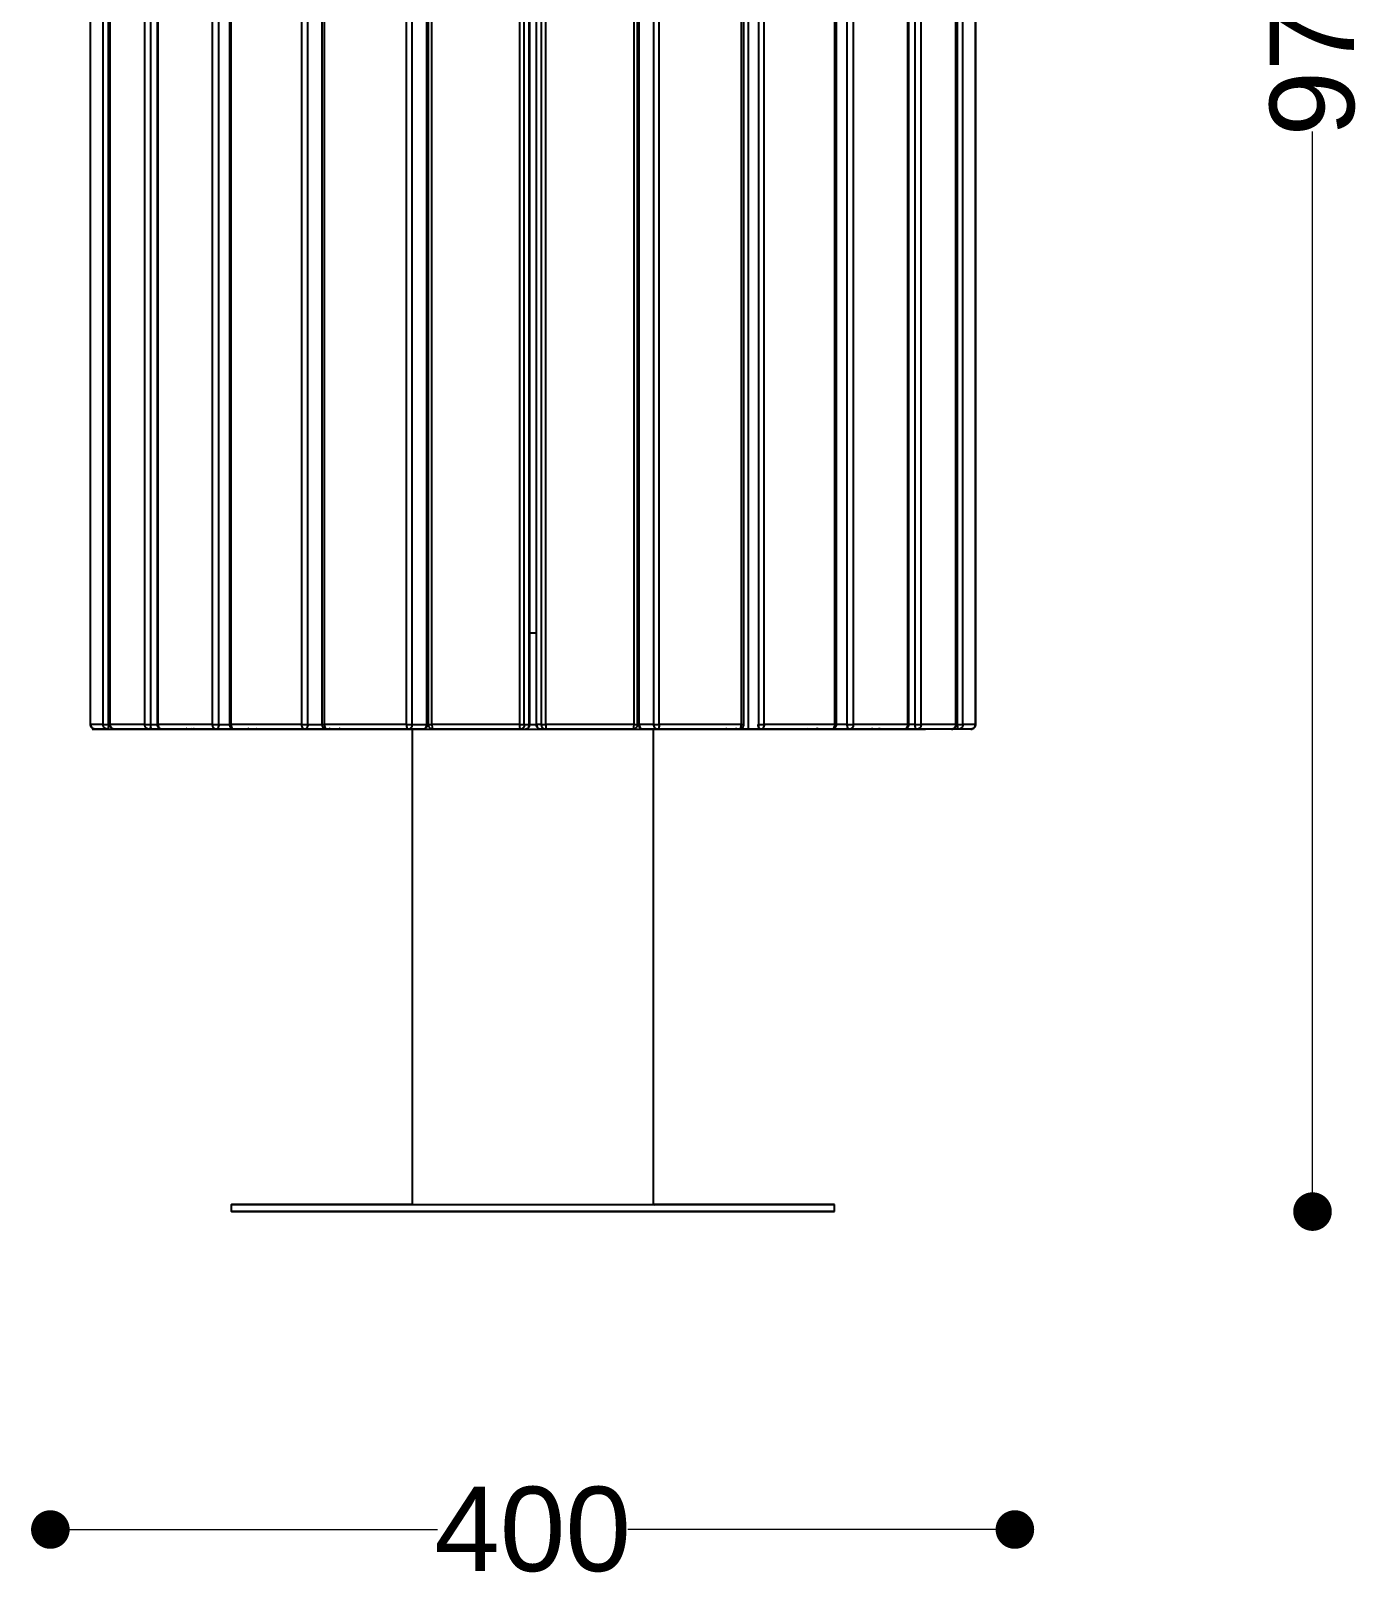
# Model space of a CAD drawing. Header units: millimetres. Extents: x 10366 to 13995, y 24552 to 29685.
# Drawn here: x 11094 to 11648, y 26788 to 27432 of the extents above; entities that cross this region are included whole.
import ezdxf

# ---------------------------------------------------------------- set-up
doc = ezdxf.new("R2010")
doc.units = ezdxf.units.MM
doc.header["$LTSCALE"] = 3
doc.layers.add('Default', color=7, linetype='Continuous')
doc.styles.get("Standard").update_dxf_attribs({"font": 'arial.ttf'})
doc.dimstyles.new('MATEUSZ', dxfattribs={"dimtxt": 35, "dimasz": 16, "dimexe": 0.18, "dimexo": 0.0625, "dimgap": 0.09, "dimtad": 0, "dimdec": 0, "dimdsep": 46, "dimtxsty": 'Standard', "dimblk": 'DOT', "dimcen": 0.09, "dimse1": 1, "dimse2": 1, "dimadec": 0, "dimazin": 0, "dimtfac": 1, "dimtdec": 0, "dimtofl": 0, "dimtmove": 0, "dimatfit": 3, "dimfxl": 1, "dimtolj": 1, "dimtzin": 0, "dimlwd": 9, "dimlwe": 9, "dimarcsym": 0})

# ---------------------------------------------------------------- blocks, each defined once
blk = doc.blocks.new('_Dot')
at = {"color": 0, "linetype": 'ByBlock', "lineweight": -2}
blk.add_line((-0.5, 0), (-1, 0), dxfattribs=at)
at = {"color": 0, "linetype": 'ByBlock', "const_width": 0.5}
blk.add_lwpolyline([(-0.25, 0, 1), (0.25, 0, 1)], format="xyb", close=True, dxfattribs=at)
blk = doc.blocks.new('*D22')
at = {"color": 0, "lineweight": 9, "transparency": 16777216}
for p, q in [((11117.63, 26810.55), (11262.13, 26810.55)), ((11485.43, 26810.55), (11340.93, 26810.55))]:
    blk.add_line(p, q, dxfattribs=at)
at = {"layer": 'Defpoints', "color": 0, "transparency": 16777216}
for p in [(11101.63, 27915.36), (11501.43, 27915.36), (11501.43, 26810.55)]:
    blk.add_point(p, dxfattribs=at)
at = {"color": 0, "lineweight": 9, "transparency": 16777216, "xscale": 16, "yscale": 16, "zscale": 16, "rotation": 180}
blk.add_blockref('_Dot', (11101.63, 26810.55), dxfattribs=at)
at = {"color": 0, "lineweight": 9, "transparency": 16777216, "xscale": 16, "yscale": 16, "zscale": 16}
blk.add_blockref('_Dot', (11501.43, 26810.55), dxfattribs=at)
at = {"color": 0, "transparency": 16777216, "insert": (11301.53, 26810.55), "char_height": 35, "attachment_point": 5}
blk.add_mtext('\\A1;400', dxfattribs=at)
blk = doc.blocks.new('*D23')
at = {"color": 0, "lineweight": 9, "transparency": 16777216}
for p, q in [((11624.8, 27899.36), (11624.8, 27467.61)), ((11624.8, 26958.36), (11624.8, 27390.1))]:
    blk.add_line(p, q, dxfattribs=at)
at = {"layer": 'Defpoints', "color": 0, "transparency": 16777216}
for p in [(11501.63, 27915.36), (11426.69, 26942.36), (11624.8, 26942.36)]:
    blk.add_point(p, dxfattribs=at)
at = {"color": 0, "lineweight": 9, "transparency": 16777216, "xscale": 16, "yscale": 16, "zscale": 16}
for p, rotation in [((11624.8, 27915.36), 90), ((11624.8, 26942.36), 270)]:
    blk.add_blockref('_Dot', p, dxfattribs=dict(at, rotation=rotation))
at = {"color": 0, "transparency": 16777216, "insert": (11624.8, 27428.86), "char_height": 35, "attachment_point": 5, "rotation": 90}
blk.add_mtext('\\A1;973', dxfattribs=at)

msp = doc.modelspace()

# ---------------------------------------------------------------- linework, layer by layer
at = {"layer": 'Default'}
for p, q in [((11118.27, 27144.36), (11118.27, 27740.36)), ((11118.28, 27144.36), (11118.28, 27740.36)), ((11123.48, 27144.36), (11123.48, 27740.36)), ((11125.69, 27144.36), (11125.69, 27740.36)), ((11126.28, 27144.36), (11126.28, 27740.36)), ((11126.39, 27144.36), (11126.39, 27740.36)), ((11140.77, 27144.36), (11140.77, 27740.36)), ((11143.23, 27144.36), (11143.23, 27740.36)), ((11145.97, 27144.36), (11145.97, 27740.36)), ((11146.25, 27144.36), (11146.25, 27740.36)), ((11168.85, 27144.36), (11168.85, 27740.36)), ((11171.41, 27144.36), (11171.41, 27740.36)), ((11176, 27144.36), (11176, 27740.36)), ((11176.55, 27144.36), (11176.55, 27740.36)), ((11205.85, 27144.36), (11205.85, 27740.36)), ((11208.34, 27144.36), (11208.34, 27740.36)), ((11214.35, 27144.36), (11214.35, 27740.36)), ((11215.25, 27144.36), (11215.25, 27740.36)), ((11249.29, 27144.36), (11249.29, 27740.36)), ((11251.53, 27144.36), (11251.53, 27740.36)), ((11257.61, 27144.36), (11257.61, 27740.36)), ((11257.79, 27740.36), (11257.79, 27144.36)), ((11258.4, 27144.36), (11258.4, 27740.36)), ((11259.75, 27144.36), (11259.75, 27740.36)), ((11296.24, 27144.36), (11296.24, 27740.36)), ((11298.09, 27144.36), (11298.09, 27740.36)), ((11300.16, 27144.36), (11300.16, 27740.36)), ((11300.18, 27740.36), (11300.18, 27144.36)), ((11303.13, 27144.36), (11303.13, 27740.36)), ((11303.15, 27144.36), (11303.15, 27740.36)), ((11305.22, 27144.36), (11305.22, 27740.36)), ((11307.07, 27144.36), (11307.07, 27740.36)), ((11343.56, 27144.36), (11343.56, 27740.36)), ((11344.91, 27740.36), (11344.91, 27144.36)), ((11345.52, 27144.36), (11345.52, 27740.36)), ((11345.71, 27144.36), (11345.71, 27740.36)), ((11351.78, 27144.36), (11351.78, 27740.36)), ((11354.02, 27144.36), (11354.02, 27740.36)), ((11388.06, 27144.36), (11388.06, 27740.36)), ((11388.97, 27740.36), (11388.97, 27144.36)), ((11397.46, 27144.36), (11397.46, 27740.36)), ((11426.78, 27144.36), (11426.78, 27740.36)), ((11427.32, 27740.36), (11427.32, 27144.36)), ((11431.92, 27144.36), (11431.92, 27740.36)), ((11434.48, 27144.36), (11434.48, 27740.36)), ((11457.09, 27144.36), (11457.09, 27740.36)), ((11457.37, 27740.36), (11457.37, 27144.36)), ((11460.11, 27144.36), (11460.11, 27740.36)), ((11462.58, 27144.36), (11462.58, 27740.36)), ((11476.98, 27144.36), (11476.98, 27740.36)), ((11477.08, 27740.36), (11477.08, 27144.36)), ((11477.68, 27144.36), (11477.68, 27740.36)), ((11479.89, 27144.36), (11479.89, 27740.36)), ((11485.1, 27144.36), (11485.1, 27740.36)), ((11485.11, 27740.36), (11485.11, 27144.36)), ((11390.83, 27652.36), (11390.83, 27142.36)), ((11395.16, 27652.36), (11395.16, 27142.36)), ((11123.48, 27144.36), (11118.28, 27144.36)), ((11119.02, 27142.36), (11139.02, 27142.36)), ((11120.26, 27142.36), (11136.1, 27142.36)), ((11125.46, 27142.36), (11120.26, 27142.36)), ((11125.46, 27142.36), (11141.3, 27142.36)), ((11125.69, 27144.36), (11126.52, 27144.36)), ((11140.77, 27144.36), (11126.39, 27144.36)), ((11142.61, 27142.36), (11128.23, 27142.36)), ((11128.23, 27142.36), (11142.95, 27142.36)), ((11142.61, 27142.36), (11157.33, 27142.36)), ((11143.23, 27144.36), (11146.35, 27144.36)), ((11168.85, 27144.36), (11146.25, 27144.36)), ((11170.43, 27142.36), (11147.83, 27142.36)), ((11147.83, 27142.36), (11160.46, 27142.36)), ((11170.43, 27142.36), (11183.06, 27142.36)), ((11171.41, 27144.36), (11176.55, 27144.36)), ((11205.85, 27144.36), (11176.55, 27144.36)), ((11207.06, 27142.36), (11177.76, 27142.36)), ((11177.76, 27142.36), (11187.44, 27142.36)), ((11207.06, 27142.36), (11216.74, 27142.36)), ((11208.34, 27144.36), (11214.7, 27144.36)), ((11249.29, 27144.36), (11215.25, 27144.36)), ((11250.05, 27142.36), (11216.01, 27142.36)), ((11216.01, 27142.36), (11222.09, 27142.36)), ((11256.13, 27142.36), (11222.09, 27142.36)), ((11250.05, 27142.36), (11256.13, 27142.36)), ((11251.53, 27144.36), (11257.61, 27144.36)), ((11251.69, 26945.36), (11251.69, 27142.36)), ((11296.24, 27144.36), (11259.75, 27144.36)), ((11296.5, 27142.36), (11260.01, 27142.36)), ((11296.5, 27142.36), (11298.57, 27142.36)), ((11298.09, 27144.36), (11300.16, 27144.36)), ((11305.22, 27144.36), (11303.15, 27144.36)), ((11341.23, 27142.36), (11304.74, 27142.36)), ((11306.81, 27142.36), (11304.74, 27142.36)), ((11343.3, 27142.36), (11306.81, 27142.36)), ((11343.56, 27144.36), (11307.07, 27144.36)), ((11351.78, 27144.36), (11345.71, 27144.36)), ((11381.23, 27142.36), (11347.19, 27142.36)), ((11353.26, 27142.36), (11347.19, 27142.36)), ((11351.69, 26945.36), (11351.69, 27142.36)), ((11387.3, 27142.36), (11353.26, 27142.36)), ((11388.06, 27144.36), (11354.02, 27144.36)), ((11380.83, 27142.36), (11390.83, 27142.36)), ((11387.3, 27142.36), (11381.23, 27142.36)), ((11385.16, 27142.36), (11395.16, 27142.36)), ((11396.25, 27142.36), (11386.58, 27142.36)), ((11390.83, 27142.36), (11395.16, 27142.36)), ((11425.57, 27142.36), (11396.25, 27142.36)), ((11426.78, 27144.36), (11397.46, 27144.36)), ((11425.57, 27142.36), (11415.89, 27142.36)), ((11432.9, 27142.36), (11420.28, 27142.36)), ((11431.92, 27144.36), (11427.08, 27144.36)), ((11455.51, 27142.36), (11432.9, 27142.36)), ((11457.09, 27144.36), (11434.48, 27144.36)), ((11455.51, 27142.36), (11442.89, 27142.36)), ((11460.74, 27142.36), (11446.02, 27142.36)), ((11460.11, 27144.36), (11457.09, 27144.36)), ((11475.14, 27142.36), (11460.41, 27142.36)), ((11475.14, 27142.36), (11460.74, 27142.36)), ((11477.91, 27142.36), (11462.07, 27142.36)), ((11476.98, 27144.36), (11462.58, 27144.36)), ((11483.12, 27142.36), (11467.28, 27142.36)), ((11477.68, 27144.36), (11476.75, 27144.36)), ((11483.12, 27142.36), (11477.91, 27142.36)), ((11485.1, 27144.36), (11479.89, 27144.36)), ((11176.69, 26942.36), (11176.69, 26945.36)), ((11426.69, 26942.36), (11426.69, 26945.36))]:
    msp.add_line(p, q, dxfattribs=at)
for points in [[(11257.61, 27182.36, 0), (11258.4, 27182.36, 0)], [(11300.16, 27182.36, 0), (11303.15, 27182.36, 0)], [(11344.91, 27182.36, 0), (11345.71, 27182.36, 0)], [(11120.26, 27142.36, 0), (11120.07, 27142.37, 0), (11119.88, 27142.39, 0), (11119.7, 27142.44, 0), (11119.52, 27142.5, 0), (11119.35, 27142.58, 0), (11119.18, 27142.68, 0), (11119.02, 27142.79, 0), (11118.88, 27142.92, 0), (11118.74, 27143.06, 0), (11118.62, 27143.22, 0), (11118.52, 27143.39, 0), (11118.43, 27143.58, 0), (11118.36, 27143.76, 0), (11118.31, 27143.96, 0), (11118.28, 27144.15, 0), (11118.27, 27144.36, 0)], [(11118.28, 27144.36, 0), (11118.29, 27144.18, 0), (11118.32, 27143.99, 0), (11118.36, 27143.81, 0), (11118.42, 27143.62, 0), (11118.51, 27143.44, 0), (11118.61, 27143.26, 0), (11118.73, 27143.1, 0), (11118.86, 27142.94, 0), (11119.02, 27142.8, 0), (11119.18, 27142.68, 0), (11119.36, 27142.58, 0), (11119.54, 27142.5, 0), (11119.72, 27142.43, 0), (11119.9, 27142.39, 0), (11120.09, 27142.36, 0), (11120.26, 27142.36, 0)], [(11125.46, 27142.36, 0), (11125.28, 27142.36, 0), (11125.1, 27142.39, 0), (11124.92, 27142.43, 0), (11124.73, 27142.5, 0), (11124.55, 27142.58, 0), (11124.38, 27142.68, 0), (11124.21, 27142.8, 0), (11124.06, 27142.94, 0), (11123.92, 27143.1, 0), (11123.8, 27143.26, 0), (11123.7, 27143.44, 0), (11123.62, 27143.62, 0), (11123.56, 27143.81, 0), (11123.51, 27143.99, 0), (11123.49, 27144.18, 0), (11123.48, 27144.36, 0)], [(11123.48, 27144.36, 0), (11123.56, 27144.36, 0), (11123.93, 27144.36, 0), (11125.69, 27144.36, 0)], [(11125.69, 27144.36, 0), (11125.62, 27142.94, 0), (11125.54, 27142.5, 0), (11125.52, 27142.43, 0), (11125.5, 27142.39, 0), (11125.49, 27142.37, 0), (11125.49, 27142.37, 0), (11125.48, 27142.36, 0), (11125.48, 27142.36, 0), (11125.47, 27142.36, 0), (11125.47, 27142.36, 0), (11125.47, 27142.36, 0), (11125.46, 27142.36, 0), (11125.46, 27142.36, 0)], [(11128.23, 27142.36, 0), (11128.04, 27142.37, 0), (11127.85, 27142.39, 0), (11127.67, 27142.44, 0), (11127.49, 27142.5, 0), (11127.32, 27142.58, 0), (11127.16, 27142.68, 0), (11127.01, 27142.8, 0), (11126.87, 27142.93, 0), (11126.74, 27143.07, 0), (11126.62, 27143.23, 0), (11126.52, 27143.4, 0), (11126.43, 27143.58, 0), (11126.37, 27143.77, 0), (11126.32, 27143.96, 0), (11126.29, 27144.16, 0), (11126.28, 27144.36, 0)], [(11126.39, 27144.36, 0), (11126.42, 27143.99, 0), (11126.46, 27143.81, 0), (11126.51, 27143.62, 0), (11126.59, 27143.44, 0), (11126.69, 27143.26, 0), (11126.8, 27143.1, 0), (11126.92, 27142.94, 0), (11127.07, 27142.8, 0), (11127.22, 27142.68, 0), (11127.38, 27142.58, 0), (11127.55, 27142.5, 0), (11127.72, 27142.43, 0), (11127.89, 27142.39, 0), (11128.06, 27142.36, 0), (11128.23, 27142.36, 0)], [(11136.1, 27142.36, 0), (11136.42, 27142.38, 0), (11136.75, 27142.47, 0)], [(11251.86, 27142.36, 0), (11140.55, 27142.36, 0), (11139.06, 27142.36, 0), (11139.05, 27142.36, 0), (11139.05, 27142.36, 0), (11139.05, 27142.36, 0), (11139.05, 27142.36, 0), (11139.05, 27142.36, 0), (11139.05, 27142.36, 0), (11139.05, 27142.36, 0), (11139.05, 27142.36, 0), (11139.05, 27142.36, 0), (11139.05, 27142.36, 0), (11139.05, 27142.36, 0), (11139.05, 27142.36, 0), (11139.05, 27142.36, 0), (11139.06, 27142.36, 0), (11139.09, 27142.36, 0), (11139.19, 27142.36, 0), (11139.6, 27142.36, 0), (11141.31, 27142.36, 0), (11148.54, 27142.36, 0), (11226.65, 27142.36, 0), (11464.33, 27142.36, 0)], [(11251.86, 27142.36, 0), (11140.55, 27142.36, 0), (11139.06, 27142.36, 0), (11139.05, 27142.36, 0), (11139.05, 27142.36, 0), (11139.05, 27142.36, 0), (11139.05, 27142.36, 0), (11139.05, 27142.36, 0), (11139.05, 27142.36, 0), (11139.05, 27142.36, 0), (11139.05, 27142.36, 0), (11139.05, 27142.36, 0), (11139.05, 27142.36, 0), (11139.05, 27142.36, 0), (11139.05, 27142.36, 0), (11139.05, 27142.36, 0), (11139.06, 27142.36, 0), (11139.09, 27142.36, 0), (11139.19, 27142.36, 0), (11139.6, 27142.36, 0), (11141.31, 27142.36, 0), (11148.54, 27142.36, 0), (11226.65, 27142.36, 0), (11464.33, 27142.36, 0)], [(11142.61, 27142.36, 0), (11142.44, 27142.36, 0), (11142.27, 27142.39, 0), (11142.1, 27142.43, 0), (11141.93, 27142.5, 0), (11141.76, 27142.58, 0), (11141.6, 27142.68, 0), (11141.45, 27142.8, 0), (11141.3, 27142.94, 0), (11141.18, 27143.1, 0), (11141.07, 27143.26, 0), (11140.97, 27143.44, 0), (11140.9, 27143.62, 0), (11140.84, 27143.81, 0), (11140.8, 27143.99, 0), (11140.77, 27144.36, 0)], [(11140.77, 27144.36, 0), (11141.13, 27144.36, 0), (11143.23, 27144.36, 0)], [(11141.98, 27142.48, 0), (11141.64, 27142.39, 0), (11141.47, 27142.36, 0), (11141.3, 27142.36, 0)], [(11143.23, 27144.36, 0), (11143.19, 27143.62, 0), (11143.13, 27143.26, 0), (11143.05, 27142.94, 0), (11142.95, 27142.68, 0), (11142.89, 27142.58, 0), (11142.84, 27142.5, 0), (11142.78, 27142.43, 0), (11142.75, 27142.41, 0), (11142.72, 27142.39, 0), (11142.69, 27142.37, 0), (11142.66, 27142.36, 0), (11142.63, 27142.36, 0), (11142.61, 27142.36, 0)], [(11142.95, 27142.36, 0), (11143.13, 27142.37, 0), (11143.31, 27142.39, 0), (11143.49, 27142.44, 0), (11143.67, 27142.51, 0)], [(11143.82, 27142.58, 0), (11143.61, 27142.48, 0), (11143.4, 27142.41, 0), (11143.18, 27142.37, 0), (11142.97, 27142.36, 0)], [(11147.83, 27142.36, 0), (11147.65, 27142.37, 0), (11147.47, 27142.39, 0), (11147.29, 27142.44, 0), (11147.12, 27142.51, 0), (11146.96, 27142.59, 0), (11146.8, 27142.69, 0), (11146.65, 27142.81, 0), (11146.52, 27142.94, 0), (11146.4, 27143.08, 0), (11146.29, 27143.24, 0), (11146.19, 27143.41, 0), (11146.11, 27143.59, 0), (11146.05, 27143.77, 0), (11146.01, 27143.96, 0), (11145.98, 27144.16, 0), (11145.97, 27144.36, 0)], [(11146.25, 27144.36, 0), (11146.28, 27143.99, 0), (11146.36, 27143.62, 0), (11146.51, 27143.26, 0), (11146.6, 27143.1, 0), (11146.71, 27142.94, 0), (11146.84, 27142.8, 0), (11146.97, 27142.68, 0), (11147.11, 27142.58, 0), (11147.25, 27142.5, 0), (11147.4, 27142.43, 0), (11147.54, 27142.39, 0), (11147.69, 27142.36, 0), (11147.83, 27142.36, 0)], [(11147.87, 27142.36, 0), (11147.61, 27142.38, 0), (11147.35, 27142.44, 0), (11147.1, 27142.53, 0), (11146.88, 27142.67, 0)], [(11158.26, 27142.6, 0), (11158.04, 27142.49, 0), (11157.81, 27142.42, 0), (11157.58, 27142.37, 0), (11157.33, 27142.36, 0)], [(11158.27, 27142.58, 0), (11158.06, 27142.49, 0), (11157.83, 27142.41, 0), (11157.61, 27142.37, 0), (11157.37, 27142.36, 0)], [(11160.5, 27142.36, 0), (11160.43, 27142.36, 0), (11160.36, 27142.38, 0), (11160.29, 27142.4, 0), (11160.22, 27142.43, 0), (11160.15, 27142.48, 0), (11160.08, 27142.54, 0), (11160.02, 27142.61, 0), (11159.95, 27142.69, 0)], [(11161.17, 27142.55, 0), (11161, 27142.46, 0), (11160.83, 27142.4, 0), (11160.66, 27142.37, 0), (11160.5, 27142.36, 0)], [(11170.43, 27142.36, 0), (11170.29, 27142.36, 0), (11170.14, 27142.39, 0), (11170, 27142.43, 0), (11169.85, 27142.5, 0), (11169.71, 27142.58, 0), (11169.57, 27142.68, 0), (11169.44, 27142.8, 0), (11169.31, 27142.94, 0), (11169.2, 27143.1, 0), (11169.11, 27143.26, 0), (11169.03, 27143.44, 0), (11168.91, 27143.81, 0), (11168.87, 27144.08, 0), (11168.85, 27144.36, 0)], [(11168.85, 27144.36, 0), (11171.41, 27144.36, 0)], [(11171.41, 27144.36, 0), (11171.4, 27143.99, 0), (11171.34, 27143.62, 0), (11171.25, 27143.26, 0), (11171.12, 27142.94, 0), (11171.05, 27142.8, 0), (11170.97, 27142.68, 0), (11170.88, 27142.58, 0), (11170.79, 27142.5, 0), (11170.7, 27142.43, 0), (11170.61, 27142.39, 0), (11170.56, 27142.37, 0), (11170.52, 27142.36, 0), (11170.47, 27142.36, 0), (11170.43, 27142.36, 0)], [(11177.76, 27142.36, 0), (11177.58, 27142.37, 0), (11177.41, 27142.4, 0), (11177.24, 27142.45, 0), (11177.07, 27142.52, 0), (11176.91, 27142.6, 0), (11176.77, 27142.71, 0), (11176.63, 27142.83, 0), (11176.5, 27142.96, 0), (11176.39, 27143.1, 0), (11176.29, 27143.26, 0), (11176.2, 27143.43, 0), (11176.13, 27143.61, 0), (11176.08, 27143.79, 0), (11176.04, 27143.97, 0), (11176, 27144.36, 0)], [(11176.55, 27144.36, 0), (11176.57, 27143.99, 0), (11176.64, 27143.62, 0), (11176.75, 27143.26, 0), (11176.91, 27142.94, 0), (11177, 27142.8, 0), (11177.1, 27142.68, 0), (11177.21, 27142.58, 0), (11177.32, 27142.5, 0), (11177.43, 27142.43, 0), (11177.54, 27142.39, 0), (11177.65, 27142.36, 0), (11177.76, 27142.36, 0)], [(11177.82, 27142.36, 0), (11177.68, 27142.36, 0), (11177.54, 27142.38, 0), (11177.4, 27142.41, 0), (11177.27, 27142.46, 0), (11177.14, 27142.51, 0), (11177.01, 27142.58, 0), (11176.78, 27142.75, 0)], [(11183.06, 27142.36, 0), (11183.13, 27142.36, 0), (11183.21, 27142.38, 0), (11183.28, 27142.41, 0), (11183.36, 27142.45, 0), (11183.44, 27142.51, 0), (11183.51, 27142.58, 0), (11183.59, 27142.67, 0), (11183.65, 27142.77, 0)], [(11183.88, 27142.56, 0), (11183.69, 27142.47, 0), (11183.48, 27142.41, 0), (11183.27, 27142.37, 0), (11183.06, 27142.36, 0)], [(11183.11, 27142.36, 0), (11183.32, 27142.37, 0), (11183.53, 27142.43, 0), (11183.75, 27142.53, 0), (11183.95, 27142.67, 0)], [(11184.04, 27142.62, 0), (11183.82, 27142.51, 0), (11183.59, 27142.43, 0), (11183.36, 27142.37, 0), (11183.11, 27142.36, 0)], [(11187.49, 27142.36, 0), (11187.4, 27142.36, 0), (11187.31, 27142.38, 0), (11187.22, 27142.4, 0), (11187.12, 27142.44, 0), (11187.03, 27142.49, 0), (11186.94, 27142.56, 0), (11186.85, 27142.63, 0), (11186.76, 27142.72, 0)], [(11207.06, 27142.36, 0), (11206.95, 27142.36, 0), (11206.84, 27142.39, 0), (11206.73, 27142.43, 0), (11206.62, 27142.5, 0), (11206.51, 27142.58, 0), (11206.4, 27142.68, 0), (11206.3, 27142.8, 0), (11206.21, 27142.94, 0), (11206.12, 27143.1, 0), (11205.99, 27143.44, 0), (11205.9, 27143.81, 0), (11205.85, 27144.36, 0)], [(11205.85, 27144.36, 0), (11208.34, 27144.36, 0)], [(11208.34, 27144.36, 0), (11208.32, 27143.99, 0), (11208.25, 27143.62, 0), (11208.13, 27143.26, 0), (11207.96, 27142.94, 0), (11207.87, 27142.8, 0), (11207.76, 27142.68, 0), (11207.65, 27142.58, 0), (11207.53, 27142.5, 0), (11207.41, 27142.43, 0), (11207.3, 27142.39, 0), (11207.18, 27142.36, 0), (11207.06, 27142.36, 0)], [(11214.35, 27144.36, 0), (11214.35, 27144.36, 0), (11214.35, 27144.36, 0), (11214.35, 27144.36, 0), (11214.35, 27144.36, 0), (11214.35, 27144.36, 0), (11214.35, 27144.36, 0), (11214.35, 27144.36, 0), (11214.35, 27144.36, 0), (11214.35, 27144.36, 0), (11214.35, 27144.36, 0), (11214.35, 27144.36, 0), (11214.35, 27144.36, 0), (11214.35, 27144.36, 0), (11214.37, 27144.36, 0), (11214.6, 27144.36, 0), (11215.25, 27144.36, 0)], [(11216.01, 27142.36, 0), (11215.84, 27142.37, 0), (11215.67, 27142.4, 0), (11215.5, 27142.45, 0), (11215.34, 27142.52, 0), (11215.19, 27142.61, 0), (11215.05, 27142.72, 0), (11214.92, 27142.84, 0), (11214.8, 27142.98, 0), (11214.7, 27143.12, 0), (11214.61, 27143.28, 0), (11214.46, 27143.62, 0), (11214.38, 27143.98, 0), (11214.35, 27144.36, 0)], [(11215.25, 27144.36, 0), (11215.3, 27143.62, 0), (11215.37, 27143.26, 0), (11215.47, 27142.94, 0), (11215.59, 27142.68, 0), (11215.66, 27142.58, 0), (11215.73, 27142.5, 0), (11215.8, 27142.43, 0), (11215.84, 27142.41, 0), (11215.87, 27142.39, 0), (11215.91, 27142.37, 0), (11215.94, 27142.36, 0), (11215.98, 27142.36, 0), (11216.01, 27142.36, 0)], [(11216.74, 27142.36, 0), (11216.83, 27142.36, 0), (11216.92, 27142.38, 0), (11217.01, 27142.4, 0), (11217.1, 27142.44, 0), (11217.19, 27142.48, 0), (11217.28, 27142.54, 0), (11217.36, 27142.61, 0), (11217.45, 27142.69, 0)], [(11217.56, 27142.59, 0), (11217.37, 27142.49, 0), (11217.17, 27142.42, 0), (11216.96, 27142.37, 0), (11216.74, 27142.36, 0)], [(11216.81, 27142.36, 0), (11216.89, 27142.36, 0), (11216.97, 27142.37, 0), (11217.05, 27142.4, 0), (11217.14, 27142.43, 0), (11217.22, 27142.48, 0), (11217.3, 27142.53, 0), (11217.38, 27142.6, 0), (11217.46, 27142.68, 0)], [(11217.58, 27142.56, 0), (11217.4, 27142.47, 0), (11217.21, 27142.41, 0), (11217.01, 27142.37, 0), (11216.81, 27142.36, 0)], [(11222.16, 27142.36, 0), (11222.05, 27142.36, 0), (11221.93, 27142.38, 0), (11221.82, 27142.41, 0), (11221.71, 27142.45, 0), (11221.59, 27142.51, 0), (11221.48, 27142.58, 0), (11221.37, 27142.66, 0), (11221.27, 27142.76, 0)], [(11250.05, 27142.36, 0), (11250.01, 27142.36, 0), (11249.98, 27142.36, 0), (11249.94, 27142.37, 0), (11249.91, 27142.39, 0), (11249.87, 27142.41, 0), (11249.84, 27142.43, 0), (11249.77, 27142.5, 0), (11249.7, 27142.58, 0), (11249.63, 27142.68, 0), (11249.57, 27142.8, 0), (11249.46, 27143.1, 0), (11249.37, 27143.44, 0), (11249.32, 27143.81, 0), (11249.29, 27144.36, 0)], [(11249.29, 27144.36, 0), (11251.53, 27144.36, 0)], [(11251.53, 27144.36, 0), (11251.5, 27143.99, 0), (11251.42, 27143.62, 0), (11251.29, 27143.26, 0), (11251.2, 27143.1, 0), (11251.09, 27142.94, 0), (11250.98, 27142.8, 0), (11250.86, 27142.68, 0), (11250.73, 27142.58, 0), (11250.59, 27142.5, 0), (11250.46, 27142.43, 0), (11250.32, 27142.39, 0), (11250.18, 27142.36, 0), (11250.05, 27142.36, 0)], [(11250.12, 27142.36, 0), (11250.27, 27142.37, 0), (11250.42, 27142.4, 0), (11250.57, 27142.45, 0), (11250.72, 27142.52, 0)], [(11256.13, 27142.36, 0), (11256.26, 27142.36, 0), (11256.4, 27142.39, 0), (11256.54, 27142.43, 0), (11256.67, 27142.5, 0), (11256.81, 27142.58, 0), (11256.94, 27142.68, 0), (11257.06, 27142.8, 0), (11257.18, 27142.94, 0), (11257.28, 27143.1, 0), (11257.37, 27143.26, 0), (11257.51, 27143.62, 0), (11257.58, 27143.99, 0), (11257.61, 27144.36, 0)], [(11257.79, 27144.36, 0), (11257.76, 27143.98, 0), (11257.67, 27143.6, 0), (11257.51, 27143.25, 0), (11257.42, 27143.09, 0), (11257.31, 27142.95, 0), (11257.19, 27142.82, 0), (11257.06, 27142.7, 0), (11256.92, 27142.6, 0), (11256.78, 27142.51, 0), (11256.62, 27142.45, 0), (11256.46, 27142.4, 0), (11256.3, 27142.37, 0), (11256.13, 27142.36, 0)], [(11257.61, 27144.36, 0), (11258.79, 27144.36, 0)], [(11258.42, 27144.36, 0), (11258.41, 27144.36, 0), (11258.4, 27144.36, 0), (11258.4, 27144.36, 0), (11258.4, 27144.36, 0), (11258.4, 27144.36, 0), (11258.4, 27144.36, 0), (11258.4, 27144.36, 0), (11258.4, 27144.36, 0), (11258.4, 27144.36, 0), (11258.4, 27144.36, 0), (11258.4, 27144.36, 0), (11258.4, 27144.36, 0), (11258.4, 27144.36, 0), (11258.4, 27144.36, 0), (11258.4, 27144.36, 0), (11258.4, 27144.36, 0), (11258.4, 27144.36, 0), (11258.4, 27144.36, 0), (11258.4, 27144.36, 0), (11258.4, 27144.36, 0), (11258.41, 27144.36, 0), (11258.41, 27144.36, 0), (11258.45, 27144.36, 0), (11258.62, 27144.36, 0), (11259.75, 27144.36, 0)], [(11260.01, 27142.36, 0), (11259.83, 27142.37, 0), (11259.66, 27142.4, 0), (11259.5, 27142.46, 0), (11259.35, 27142.53, 0), (11259.2, 27142.63, 0), (11259.07, 27142.74, 0), (11258.94, 27142.86, 0), (11258.83, 27143, 0), (11258.73, 27143.14, 0), (11258.57, 27143.46, 0), (11258.46, 27143.81, 0), (11258.42, 27144.08, 0), (11258.4, 27144.36, 0)], [(11260.01, 27142.36, 0), (11259.85, 27142.37, 0), (11259.69, 27142.4, 0), (11259.53, 27142.45, 0), (11259.36, 27142.53, 0)], [(11259.75, 27144.36, 0), (11259.83, 27142.94, 0), (11259.87, 27142.68, 0), (11259.91, 27142.5, 0), (11259.94, 27142.43, 0), (11259.95, 27142.41, 0), (11259.96, 27142.39, 0), (11259.97, 27142.37, 0), (11259.98, 27142.37, 0), (11259.99, 27142.36, 0), (11259.99, 27142.36, 0), (11260, 27142.36, 0), (11260, 27142.36, 0), (11260.01, 27142.36, 0)], [(11296.5, 27142.36, 0), (11296.49, 27142.36, 0), (11296.49, 27142.36, 0), (11296.48, 27142.36, 0), (11296.48, 27142.36, 0), (11296.47, 27142.37, 0), (11296.46, 27142.37, 0), (11296.45, 27142.39, 0), (11296.44, 27142.41, 0), (11296.42, 27142.46, 0), (11296.37, 27142.63, 0), (11296.29, 27143.18, 0), (11296.24, 27144.36, 0)], [(11296.24, 27144.36, 0), (11298.09, 27144.36, 0)], [(11298.09, 27144.36, 0), (11298.06, 27143.99, 0), (11297.97, 27143.62, 0), (11297.83, 27143.26, 0), (11297.73, 27143.1, 0), (11297.62, 27142.94, 0), (11297.5, 27142.8, 0), (11297.37, 27142.68, 0), (11297.23, 27142.58, 0), (11297.08, 27142.5, 0), (11296.94, 27142.43, 0), (11296.79, 27142.39, 0), (11296.64, 27142.36, 0), (11296.5, 27142.36, 0)], [(11298.57, 27142.36, 0), (11298.72, 27142.36, 0), (11298.86, 27142.39, 0), (11299.01, 27142.43, 0), (11299.16, 27142.5, 0), (11299.3, 27142.58, 0), (11299.44, 27142.68, 0), (11299.57, 27142.8, 0), (11299.7, 27142.94, 0), (11299.81, 27143.1, 0), (11299.9, 27143.26, 0), (11299.98, 27143.44, 0), (11300.1, 27143.81, 0), (11300.15, 27144.08, 0), (11300.16, 27144.36, 0)], [(11300.18, 27144.36, 0), (11300.15, 27143.95, 0), (11300.05, 27143.57, 0), (11299.9, 27143.23, 0), (11299.71, 27142.94, 0), (11299.6, 27142.82, 0), (11299.48, 27142.7, 0), (11299.35, 27142.6, 0), (11299.2, 27142.52, 0), (11299.06, 27142.45, 0), (11298.9, 27142.4, 0), (11298.74, 27142.37, 0), (11298.57, 27142.36, 0)], [(11300, 27144.36, 0), (11303.46, 27144.36, 0)], [(11304.74, 27142.36, 0), (11304.56, 27142.37, 0), (11304.39, 27142.4, 0), (11304.23, 27142.46, 0), (11304.07, 27142.53, 0), (11303.93, 27142.63, 0), (11303.79, 27142.74, 0), (11303.67, 27142.86, 0), (11303.56, 27143, 0), (11303.46, 27143.14, 0), (11303.3, 27143.46, 0), (11303.19, 27143.81, 0), (11303.15, 27144.08, 0), (11303.13, 27144.36, 0)], [(11303.15, 27144.36, 0), (11303.18, 27143.99, 0), (11303.26, 27143.62, 0), (11303.41, 27143.26, 0), (11303.51, 27143.1, 0), (11303.62, 27142.94, 0), (11303.74, 27142.8, 0), (11303.87, 27142.68, 0), (11304.01, 27142.58, 0), (11304.15, 27142.5, 0), (11304.3, 27142.43, 0), (11304.45, 27142.39, 0), (11304.6, 27142.36, 0), (11304.74, 27142.36, 0)], [(11306.81, 27142.36, 0), (11306.66, 27142.36, 0), (11306.52, 27142.39, 0), (11306.37, 27142.43, 0), (11306.22, 27142.5, 0), (11306.08, 27142.58, 0), (11305.94, 27142.68, 0), (11305.81, 27142.8, 0), (11305.69, 27142.94, 0), (11305.58, 27143.1, 0), (11305.48, 27143.26, 0), (11305.4, 27143.44, 0), (11305.28, 27143.81, 0), (11305.24, 27144.08, 0), (11305.22, 27144.36, 0)], [(11305.22, 27144.36, 0), (11305.29, 27144.36, 0), (11305.62, 27144.36, 0), (11307.07, 27144.36, 0)], [(11307.07, 27144.36, 0), (11306.99, 27142.94, 0), (11306.95, 27142.68, 0), (11306.9, 27142.5, 0), (11306.88, 27142.43, 0), (11306.87, 27142.41, 0), (11306.85, 27142.39, 0), (11306.84, 27142.37, 0), (11306.84, 27142.37, 0), (11306.83, 27142.36, 0), (11306.82, 27142.36, 0), (11306.82, 27142.36, 0), (11306.81, 27142.36, 0), (11306.81, 27142.36, 0)], [(11343.3, 27142.36, 0), (11343.3, 27142.36, 0), (11343.31, 27142.36, 0), (11343.32, 27142.36, 0), (11343.32, 27142.36, 0), (11343.33, 27142.37, 0), (11343.33, 27142.37, 0), (11343.35, 27142.39, 0), (11343.36, 27142.41, 0), (11343.38, 27142.46, 0), (11343.43, 27142.63, 0), (11343.51, 27143.18, 0), (11343.56, 27144.36, 0)], [(11344.91, 27144.36, 0), (11344.88, 27143.99, 0), (11344.8, 27143.63, 0), (11344.66, 27143.29, 0), (11344.58, 27143.14, 0), (11344.48, 27143, 0), (11344.37, 27142.86, 0), (11344.24, 27142.74, 0), (11344.11, 27142.63, 0), (11343.96, 27142.53, 0), (11343.81, 27142.46, 0), (11343.65, 27142.4, 0), (11343.47, 27142.37, 0), (11343.3, 27142.36, 0)], [(11343.56, 27144.36, 0), (11344.6, 27144.36, 0), (11344.87, 27144.36, 0), (11344.91, 27144.36, 0), (11344.91, 27144.36, 0), (11344.91, 27144.36, 0), (11344.91, 27144.36, 0), (11344.91, 27144.36, 0), (11344.91, 27144.36, 0), (11344.91, 27144.36, 0), (11344.91, 27144.36, 0), (11344.91, 27144.36, 0), (11344.91, 27144.36, 0), (11344.91, 27144.36, 0), (11344.91, 27144.36, 0), (11344.91, 27144.36, 0), (11344.91, 27144.36, 0), (11344.91, 27144.36, 0), (11344.91, 27144.36, 0), (11344.91, 27144.36, 0), (11344.9, 27144.36, 0), (11344.9, 27144.36, 0), (11344.88, 27144.36, 0)], [(11344.86, 27144.36, 0), (11345.82, 27144.36, 0)], [(11347.19, 27142.36, 0), (11347.01, 27142.37, 0), (11346.84, 27142.4, 0), (11346.68, 27142.45, 0), (11346.52, 27142.52, 0), (11346.37, 27142.61, 0), (11346.23, 27142.72, 0), (11346.1, 27142.84, 0), (11345.98, 27142.98, 0), (11345.88, 27143.12, 0), (11345.78, 27143.28, 0), (11345.64, 27143.62, 0), (11345.55, 27143.98, 0), (11345.52, 27144.36, 0)], [(11345.71, 27144.36, 0), (11345.73, 27143.99, 0), (11345.81, 27143.62, 0), (11345.95, 27143.26, 0), (11346.04, 27143.1, 0), (11346.14, 27142.94, 0), (11346.25, 27142.8, 0), (11346.38, 27142.68, 0), (11346.51, 27142.58, 0), (11346.64, 27142.5, 0), (11346.78, 27142.43, 0), (11346.92, 27142.39, 0), (11347.05, 27142.36, 0), (11347.19, 27142.36, 0)], [(11464.33, 27142.36, 0), (11464.33, 27142.36, 0), (11464.33, 27142.36, 0), (11464.33, 27142.36, 0), (11464.33, 27142.36, 0), (11464.33, 27142.36, 0), (11464.33, 27142.36, 0), (11464.33, 27142.36, 0), (11464.33, 27142.36, 0), (11464.33, 27142.36, 0), (11464.33, 27142.36, 0), (11464.32, 27142.36, 0), (11464.29, 27142.36, 0), (11464.16, 27142.36, 0), (11463.62, 27142.36, 0), (11461.4, 27142.36, 0), (11451.99, 27142.36, 0), (11351.41, 27142.36, 0)], [(11464.33, 27142.36, 0), (11464.33, 27142.36, 0), (11464.33, 27142.36, 0), (11464.33, 27142.36, 0), (11464.33, 27142.36, 0), (11464.33, 27142.36, 0), (11464.33, 27142.36, 0), (11464.33, 27142.36, 0), (11464.33, 27142.36, 0), (11464.33, 27142.36, 0), (11464.33, 27142.36, 0), (11464.32, 27142.36, 0), (11464.29, 27142.36, 0), (11464.16, 27142.36, 0), (11463.62, 27142.36, 0), (11461.4, 27142.36, 0), (11451.99, 27142.36, 0), (11351.41, 27142.36, 0)], [(11353.26, 27142.36, 0), (11353.13, 27142.36, 0), (11352.99, 27142.39, 0), (11352.85, 27142.43, 0), (11352.72, 27142.5, 0), (11352.58, 27142.58, 0), (11352.45, 27142.68, 0), (11352.33, 27142.8, 0), (11352.21, 27142.94, 0), (11352.11, 27143.1, 0), (11352.02, 27143.26, 0), (11351.88, 27143.62, 0), (11351.81, 27143.99, 0), (11351.78, 27144.36, 0)], [(11351.78, 27144.36, 0), (11352.75, 27144.36, 0), (11354.02, 27144.36, 0)], [(11354.02, 27144.36, 0), (11353.97, 27143.62, 0), (11353.9, 27143.26, 0), (11353.8, 27142.94, 0), (11353.68, 27142.68, 0), (11353.61, 27142.58, 0), (11353.54, 27142.5, 0), (11353.47, 27142.43, 0), (11353.43, 27142.41, 0), (11353.4, 27142.39, 0), (11353.36, 27142.37, 0), (11353.33, 27142.36, 0), (11353.29, 27142.36, 0), (11353.26, 27142.36, 0)], [(11381.23, 27142.36, 0), (11381.38, 27142.37, 0), (11381.53, 27142.4, 0), (11381.68, 27142.45, 0), (11381.84, 27142.53, 0)], [(11381.99, 27142.59, 0), (11381.82, 27142.48, 0), (11381.64, 27142.41, 0), (11381.46, 27142.37, 0), (11381.29, 27142.36, 0)], [(11386.58, 27142.36, 0), (11386.33, 27142.38, 0), (11386.08, 27142.44, 0), (11385.85, 27142.54, 0), (11385.63, 27142.67, 0)], [(11386.64, 27142.36, 0), (11386.38, 27142.38, 0), (11386.12, 27142.45, 0), (11385.88, 27142.56, 0), (11385.65, 27142.7, 0)], [(11387.3, 27142.36, 0), (11387.34, 27142.36, 0), (11387.37, 27142.36, 0), (11387.41, 27142.37, 0), (11387.44, 27142.39, 0), (11387.48, 27142.41, 0), (11387.51, 27142.43, 0), (11387.58, 27142.5, 0), (11387.65, 27142.58, 0), (11387.72, 27142.68, 0), (11387.78, 27142.8, 0), (11387.89, 27143.1, 0), (11387.98, 27143.44, 0), (11388.04, 27143.81, 0), (11388.06, 27144.36, 0)], [(11388.97, 27144.36, 0), (11388.94, 27143.98, 0), (11388.85, 27143.62, 0), (11388.71, 27143.28, 0), (11388.61, 27143.12, 0), (11388.51, 27142.98, 0), (11388.39, 27142.84, 0), (11388.26, 27142.72, 0), (11388.12, 27142.61, 0), (11387.97, 27142.52, 0), (11387.81, 27142.45, 0), (11387.65, 27142.4, 0), (11387.48, 27142.37, 0), (11387.3, 27142.36, 0)], [(11388.15, 27142.59, 0), (11387.97, 27142.49, 0), (11387.78, 27142.42, 0), (11387.58, 27142.37, 0), (11387.38, 27142.36, 0)], [(11388.06, 27144.36, 0), (11388.89, 27144.36, 0), (11388.96, 27144.36, 0), (11388.97, 27144.36, 0), (11388.97, 27144.36, 0), (11388.97, 27144.36, 0), (11388.97, 27144.36, 0), (11388.97, 27144.36, 0), (11388.97, 27144.36, 0), (11388.97, 27144.36, 0), (11388.97, 27144.36, 0), (11388.97, 27144.36, 0), (11388.97, 27144.36, 0), (11388.97, 27144.36, 0), (11388.97, 27144.36, 0), (11388.97, 27144.36, 0), (11388.97, 27144.36, 0), (11388.96, 27144.36, 0), (11388.92, 27144.36, 0), (11388.79, 27144.36, 0)], [(11396.25, 27142.36, 0), (11396.14, 27142.36, 0), (11396.02, 27142.39, 0), (11395.9, 27142.43, 0), (11395.78, 27142.5, 0), (11395.67, 27142.58, 0), (11395.56, 27142.68, 0), (11395.45, 27142.8, 0), (11395.35, 27142.94, 0), (11395.26, 27143.1, 0), (11395.12, 27143.44, 0), (11395.03, 27143.81, 0), (11394.99, 27144.08, 0), (11394.98, 27144.36, 0)], [(11394.98, 27144.36, 0), (11397.46, 27144.36, 0)], [(11397.46, 27144.36, 0), (11397.44, 27143.99, 0), (11397.38, 27143.62, 0), (11397.27, 27143.26, 0), (11397.11, 27142.94, 0), (11397.02, 27142.8, 0), (11396.92, 27142.68, 0), (11396.81, 27142.58, 0), (11396.7, 27142.5, 0), (11396.59, 27142.43, 0), (11396.47, 27142.39, 0), (11396.36, 27142.36, 0), (11396.25, 27142.36, 0)], [(11415.94, 27142.36, 0), (11415.86, 27142.36, 0), (11415.78, 27142.38, 0), (11415.69, 27142.4, 0), (11415.61, 27142.43, 0), (11415.52, 27142.48, 0), (11415.44, 27142.54, 0), (11415.36, 27142.61, 0), (11415.28, 27142.69, 0)], [(11420.28, 27142.36, 0), (11419.98, 27142.38, 0), (11419.7, 27142.46, 0), (11419.43, 27142.57, 0), (11419.18, 27142.74, 0)], [(11420.33, 27142.36, 0), (11420.06, 27142.38, 0), (11419.8, 27142.44, 0), (11419.56, 27142.54, 0), (11419.33, 27142.67, 0)], [(11419.59, 27142.59, 0), (11419.78, 27142.48, 0), (11419.96, 27142.41, 0), (11420.15, 27142.37, 0), (11420.33, 27142.36, 0)], [(11425.57, 27142.36, 0), (11425.67, 27142.36, 0), (11425.79, 27142.39, 0), (11425.9, 27142.43, 0), (11426.01, 27142.5, 0), (11426.12, 27142.58, 0), (11426.23, 27142.68, 0), (11426.33, 27142.8, 0), (11426.42, 27142.94, 0), (11426.5, 27143.1, 0), (11426.64, 27143.44, 0), (11426.73, 27143.81, 0), (11426.78, 27144.36, 0)], [(11427.32, 27144.36, 0), (11427.29, 27143.97, 0), (11427.19, 27143.61, 0), (11427.12, 27143.43, 0), (11427.04, 27143.26, 0), (11426.93, 27143.1, 0), (11426.82, 27142.96, 0), (11426.7, 27142.83, 0), (11426.56, 27142.71, 0), (11426.41, 27142.6, 0), (11426.26, 27142.52, 0), (11426.09, 27142.45, 0), (11425.92, 27142.4, 0), (11425.75, 27142.37, 0), (11425.57, 27142.36, 0)], [(11425.62, 27142.36, 0), (11425.71, 27142.36, 0), (11425.8, 27142.38, 0), (11425.89, 27142.4, 0), (11425.99, 27142.44, 0), (11426.08, 27142.49, 0), (11426.17, 27142.55, 0), (11426.26, 27142.62, 0), (11426.34, 27142.7, 0)], [(11426.46, 27142.6, 0), (11426.27, 27142.49, 0), (11426.06, 27142.42, 0), (11425.84, 27142.37, 0), (11425.62, 27142.36, 0)], [(11426.78, 27144.36, 0), (11427.32, 27144.36, 0), (11427.32, 27144.36, 0), (11427.32, 27144.36, 0), (11427.32, 27144.36, 0), (11427.32, 27144.36, 0), (11427.32, 27144.36, 0), (11427.32, 27144.36, 0), (11427.32, 27144.36, 0), (11427.32, 27144.36, 0), (11427.32, 27144.36, 0), (11427.32, 27144.36, 0), (11427.32, 27144.36, 0), (11427.32, 27144.36, 0), (11427.32, 27144.36, 0), (11427.32, 27144.36, 0), (11427.32, 27144.36, 0), (11427.32, 27144.36, 0), (11427.31, 27144.36, 0), (11427.27, 27144.36, 0), (11426.84, 27144.36, 0)], [(11432.9, 27142.36, 0), (11432.86, 27142.36, 0), (11432.81, 27142.36, 0), (11432.77, 27142.37, 0), (11432.72, 27142.39, 0), (11432.63, 27142.43, 0), (11432.54, 27142.5, 0), (11432.45, 27142.58, 0), (11432.36, 27142.68, 0), (11432.28, 27142.8, 0), (11432.2, 27142.94, 0), (11432.08, 27143.26, 0), (11431.99, 27143.62, 0), (11431.93, 27143.99, 0), (11431.92, 27144.36, 0)], [(11431.92, 27144.36, 0), (11434.48, 27144.36, 0)], [(11434.48, 27144.36, 0), (11434.45, 27143.99, 0), (11434.37, 27143.62, 0), (11434.22, 27143.26, 0), (11434.13, 27143.1, 0), (11434.02, 27142.94, 0), (11433.89, 27142.8, 0), (11433.76, 27142.68, 0), (11433.62, 27142.58, 0), (11433.48, 27142.5, 0), (11433.33, 27142.43, 0), (11433.19, 27142.39, 0), (11433.04, 27142.36, 0), (11432.9, 27142.36, 0)], [(11442.93, 27142.36, 0), (11442.71, 27142.38, 0), (11442.6, 27142.4, 0), (11442.49, 27142.44, 0), (11442.38, 27142.48, 0), (11442.27, 27142.54, 0), (11442.05, 27142.69, 0)], [(11446.02, 27142.36, 0), (11445.73, 27142.38, 0), (11445.45, 27142.44, 0), (11445.19, 27142.54, 0), (11444.95, 27142.68, 0)], [(11445.2, 27142.58, 0), (11445.41, 27142.48, 0), (11445.63, 27142.41, 0), (11445.84, 27142.37, 0), (11446.05, 27142.36, 0)], [(11446.02, 27142.36, 0), (11445.85, 27142.36, 0), (11445.68, 27142.39, 0), (11445.52, 27142.43, 0), (11445.35, 27142.49, 0)], [(11455.51, 27142.36, 0), (11455.65, 27142.36, 0), (11455.8, 27142.39, 0), (11455.95, 27142.43, 0), (11456.09, 27142.5, 0), (11456.24, 27142.58, 0), (11456.38, 27142.68, 0), (11456.51, 27142.8, 0), (11456.63, 27142.94, 0), (11456.74, 27143.1, 0), (11456.83, 27143.26, 0), (11456.91, 27143.44, 0), (11457.03, 27143.81, 0), (11457.08, 27144.08, 0), (11457.09, 27144.36, 0)], [(11457.37, 27144.36, 0), (11457.36, 27144.16, 0), (11457.34, 27143.96, 0), (11457.29, 27143.77, 0), (11457.23, 27143.59, 0), (11457.15, 27143.41, 0), (11457.05, 27143.24, 0), (11456.95, 27143.08, 0), (11456.82, 27142.94, 0), (11456.69, 27142.81, 0), (11456.54, 27142.69, 0), (11456.39, 27142.59, 0), (11456.23, 27142.51, 0), (11456.06, 27142.44, 0), (11455.88, 27142.39, 0), (11455.7, 27142.37, 0), (11455.51, 27142.36, 0)], [(11455.56, 27142.36, 0), (11455.63, 27142.36, 0), (11455.7, 27142.38, 0), (11455.78, 27142.41, 0), (11455.85, 27142.45, 0), (11455.92, 27142.5, 0), (11456, 27142.57, 0), (11456.07, 27142.65, 0), (11456.14, 27142.75, 0)], [(11456.49, 27142.62, 0), (11456.26, 27142.51, 0), (11456.04, 27142.42, 0), (11455.8, 27142.37, 0), (11455.56, 27142.36, 0)], [(11460.11, 27144.36, 0), (11462.58, 27144.36, 0)], [(11460.74, 27142.36, 0), (11460.71, 27142.36, 0), (11460.68, 27142.36, 0), (11460.66, 27142.37, 0), (11460.63, 27142.39, 0), (11460.6, 27142.41, 0), (11460.57, 27142.43, 0), (11460.51, 27142.5, 0), (11460.45, 27142.58, 0), (11460.4, 27142.68, 0), (11460.3, 27142.94, 0), (11460.22, 27143.26, 0), (11460.16, 27143.62, 0), (11460.11, 27144.36, 0)], [(11462.58, 27144.36, 0), (11462.55, 27143.99, 0), (11462.51, 27143.81, 0), (11462.45, 27143.62, 0), (11462.38, 27143.44, 0), (11462.28, 27143.26, 0), (11462.17, 27143.1, 0), (11462.04, 27142.94, 0), (11461.9, 27142.8, 0), (11461.75, 27142.68, 0), (11461.59, 27142.58, 0), (11461.42, 27142.5, 0), (11461.25, 27142.43, 0), (11461.08, 27142.39, 0), (11460.91, 27142.36, 0), (11460.74, 27142.36, 0)], [(11462.07, 27142.36, 0), (11461.73, 27142.39, 0), (11461.55, 27142.42, 0), (11461.38, 27142.48, 0)], [(11462.07, 27142.36, 0), (11461.72, 27142.39, 0), (11461.55, 27142.43, 0), (11461.38, 27142.48, 0)], [(11461.39, 27142.48, 0), (11461.56, 27142.43, 0), (11461.74, 27142.39, 0), (11461.91, 27142.36, 0), (11462.08, 27142.36, 0)], [(11462.08, 27142.36, 0), (11461.73, 27142.39, 0), (11461.56, 27142.43, 0), (11461.39, 27142.48, 0)], [(11475.14, 27142.36, 0), (11475.3, 27142.36, 0), (11475.47, 27142.39, 0), (11475.64, 27142.43, 0), (11475.81, 27142.5, 0), (11475.98, 27142.58, 0), (11476.14, 27142.68, 0), (11476.3, 27142.8, 0), (11476.44, 27142.94, 0), (11476.56, 27143.1, 0), (11476.68, 27143.26, 0), (11476.77, 27143.44, 0), (11476.85, 27143.62, 0), (11476.91, 27143.81, 0), (11476.95, 27143.99, 0), (11476.98, 27144.36, 0)], [(11477.08, 27144.36, 0), (11477.07, 27144.16, 0), (11477.04, 27143.96, 0), (11476.99, 27143.77, 0), (11476.93, 27143.58, 0), (11476.84, 27143.4, 0), (11476.74, 27143.23, 0), (11476.62, 27143.07, 0), (11476.5, 27142.93, 0), (11476.35, 27142.8, 0), (11476.2, 27142.68, 0), (11476.04, 27142.58, 0), (11475.87, 27142.5, 0), (11475.69, 27142.44, 0), (11475.51, 27142.39, 0), (11475.33, 27142.37, 0), (11475.14, 27142.36, 0)], [(11476.13, 27142.62, 0), (11475.9, 27142.51, 0), (11475.66, 27142.42, 0), (11475.42, 27142.37, 0), (11475.16, 27142.36, 0)], [(11477.68, 27144.36, 0), (11479.89, 27144.36, 0)], [(11477.91, 27142.36, 0), (11477.9, 27142.36, 0), (11477.9, 27142.36, 0), (11477.9, 27142.36, 0), (11477.9, 27142.36, 0), (11477.89, 27142.36, 0), (11477.89, 27142.36, 0), (11477.88, 27142.37, 0), (11477.87, 27142.37, 0), (11477.86, 27142.39, 0), (11477.85, 27142.41, 0), (11477.83, 27142.46, 0), (11477.79, 27142.63, 0), (11477.72, 27143.18, 0), (11477.68, 27144.36, 0)], [(11479.89, 27144.36, 0), (11479.88, 27144.18, 0), (11479.85, 27143.99, 0), (11479.81, 27143.81, 0), (11479.75, 27143.62, 0), (11479.66, 27143.44, 0), (11479.56, 27143.26, 0), (11479.44, 27143.1, 0), (11479.31, 27142.94, 0), (11479.15, 27142.8, 0), (11478.99, 27142.68, 0), (11478.81, 27142.58, 0), (11478.63, 27142.5, 0), (11478.45, 27142.43, 0), (11478.27, 27142.39, 0), (11478.08, 27142.36, 0), (11477.91, 27142.36, 0)], [(11483.12, 27142.36, 0), (11483.3, 27142.36, 0), (11483.48, 27142.39, 0), (11483.66, 27142.43, 0), (11483.85, 27142.5, 0), (11484.03, 27142.58, 0), (11484.2, 27142.68, 0), (11484.37, 27142.8, 0), (11484.52, 27142.94, 0), (11484.65, 27143.1, 0), (11484.77, 27143.26, 0), (11484.88, 27143.44, 0), (11484.96, 27143.62, 0), (11485.02, 27143.81, 0), (11485.06, 27143.99, 0), (11485.09, 27144.18, 0), (11485.1, 27144.36, 0)], [(11485.11, 27144.36, 0), (11485.1, 27144.15, 0), (11485.07, 27143.96, 0), (11485.02, 27143.76, 0), (11484.95, 27143.58, 0), (11484.86, 27143.39, 0), (11484.76, 27143.22, 0), (11484.64, 27143.06, 0), (11484.51, 27142.92, 0), (11484.36, 27142.79, 0), (11484.2, 27142.68, 0), (11484.04, 27142.58, 0), (11483.87, 27142.5, 0), (11483.69, 27142.44, 0), (11483.5, 27142.39, 0), (11483.31, 27142.37, 0), (11483.12, 27142.36, 0)], [(11251.69, 26945.36, 0), (11176.97, 26945.36, 0), (11176.69, 26945.36, 0), (11176.69, 26945.36, 0), (11176.69, 26945.36, 0), (11176.69, 26945.36, 0), (11176.69, 26945.36, 0), (11176.69, 26945.36, 0), (11176.69, 26945.36, 0), (11176.69, 26945.36, 0), (11176.69, 26945.36, 0), (11176.69, 26945.36, 0), (11176.69, 26945.36, 0), (11176.69, 26945.36, 0), (11176.69, 26945.36, 0), (11176.69, 26945.36, 0), (11176.7, 26945.36, 0), (11176.72, 26945.36, 0), (11176.79, 26945.36, 0), (11177.1, 26945.36, 0), (11178.35, 26945.36, 0), (11183.64, 26945.36, 0), (11241.24, 26945.36, 0), (11426.69, 26945.36, 0)], [(11426.69, 26945.36, 0), (11426.69, 26945.36, 0), (11426.69, 26945.36, 0), (11426.69, 26945.36, 0), (11426.69, 26945.36, 0), (11426.69, 26945.36, 0), (11426.69, 26945.36, 0), (11426.69, 26945.36, 0), (11426.69, 26945.36, 0), (11426.69, 26945.36, 0), (11426.69, 26945.36, 0), (11426.69, 26945.36, 0), (11426.66, 26945.36, 0), (11426.58, 26945.36, 0), (11426.23, 26945.36, 0), (11424.8, 26945.36, 0), (11418.73, 26945.36, 0), (11351.69, 26945.36, 0)]]:
    msp.add_polyline3d(points, dxfattribs=at)
for points in [[(11426.69, 26942.36, 0), (11426.69, 26942.36, 0), (11426.69, 26942.36, 0), (11426.69, 26942.36, 0), (11426.69, 26942.36, 0), (11426.69, 26942.36, 0), (11426.69, 26942.36, 0), (11426.69, 26942.36, 0), (11426.69, 26942.36, 0), (11426.68, 26942.36, 0), (11426.64, 26942.36, 0), (11426.48, 26942.36, 0), (11425.82, 26942.36, 0), (11423.04, 26942.36, 0), (11411.28, 26942.36, 0), (11195.59, 26942.36, 0), (11177.26, 26942.36, 0), (11176.8, 26942.36, 0), (11176.71, 26942.36, 0), (11176.69, 26942.36, 0), (11176.69, 26942.36, 0), (11176.69, 26942.36, 0), (11176.69, 26942.36, 0), (11176.69, 26942.36, 0), (11176.69, 26942.36, 0), (11176.69, 26942.36, 0), (11176.69, 26942.36, 0), (11176.69, 26942.36, 0), (11176.69, 26942.36, 0), (11176.69, 26942.36, 0), (11176.7, 26942.36, 0), (11176.71, 26942.36, 0), (11176.75, 26942.36, 0), (11176.91, 26942.36, 0), (11177.57, 26942.36, 0), (11180.34, 26942.36, 0), (11192.1, 26942.36, 0)], [(11207.89, 26945.36, 0), (11203.89, 26945.36, 0), (11207.89, 26945.36, 0), (11211.89, 26945.36, 0)]]:
    msp.add_polyline3d(points, close=True, dxfattribs=at)
msp.add_arc((11352.69, 26944.36), 1, 90, 137.87515, dxfattribs=at)

# ---------------------------------------------------------------- dimensions: what is measured, and where the dimension line sits
dim = msp.add_linear_dim(base=(11624.8, 26942.36), p1=(11501.63, 27915.36), p2=(11426.69, 26942.36), angle=90, dimstyle='MATEUSZ')
dim.commit()
dim.dimension.update_dxf_attribs({"geometry": '*D23', "text_midpoint": (11624.8, 27428.86)})
dim = msp.add_linear_dim(base=(11501.43, 26810.55), p1=(11101.63, 27915.36), p2=(11501.43, 27915.36), dimstyle='MATEUSZ')
dim.commit()
dim.dimension.update_dxf_attribs({"geometry": '*D22', "text_midpoint": (11301.53, 26810.55)})

doc.saveas('drawing.dxf')
